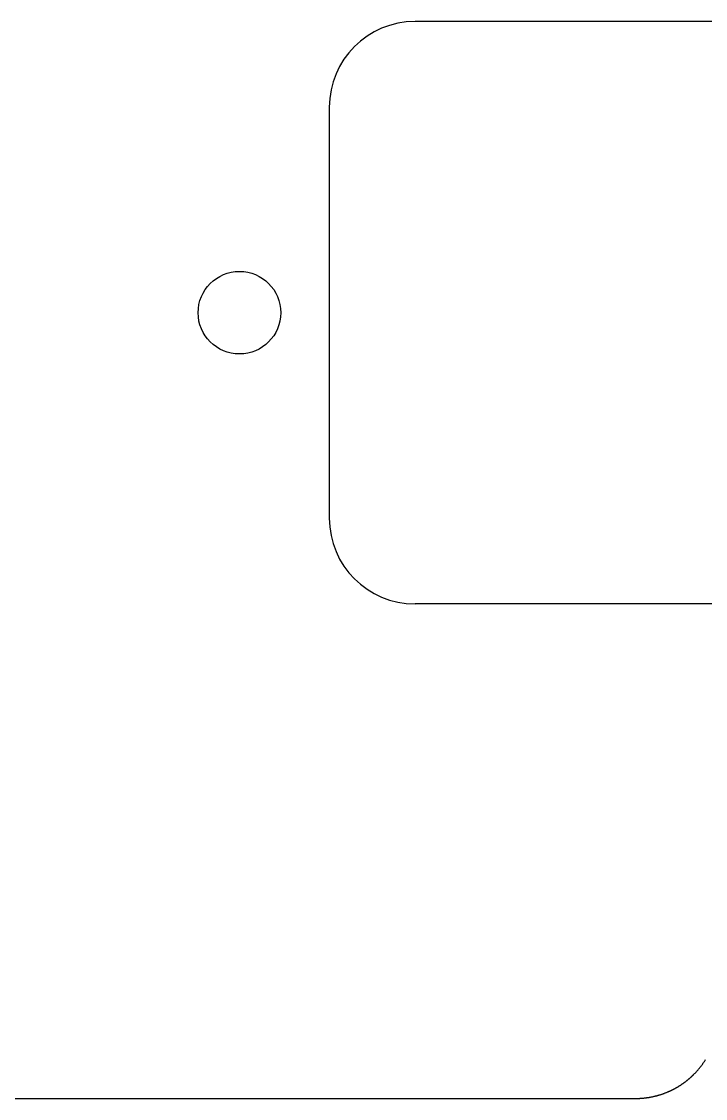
# Model space of a CAD drawing. Header units: millimetres. Extents: x -10 to 277, y -95 to 18.
# Drawn here: x 199.51 to 216.07, y -95.23 to -69.15 of the extents above; entities that cross this region are included whole.
import ezdxf

# ---------------------------------------------------------------- set-up
doc = ezdxf.new("R2010")
doc.units = ezdxf.units.MM
doc.header["$MEASUREMENT"] = 0
doc.layers.add('BLACK', color=7, linetype='CONTINUOUS')
doc.layers.add('Edge.Cuts', color=53, linetype='CONTINUOUS')

msp = doc.modelspace()

# ---------------------------------------------------------------- linework, layer by layer
at = {"layer": 'BLACK', "linetype": 'Continuous'}
for p, q in [((219.5875, -69.15), (209.037499, -69.15)), ((206.9625, -71.225), (206.9625, -81.175001)), ((219.5875, -83.25), (209.0375, -83.25))]:
    msp.add_line(p, q, dxfattribs=at)
at = {"layer": 'BLACK'}
msp.add_circle((204.7875, -76.2), 1, dxfattribs=at)
for centre, radius, start, end in [((209.037504, -71.225004), 2.075004, 90.0001381, 179.9998896), ((209.037502, -81.174998), 2.075002, 180.0000828, 269.9999448)]:
    msp.add_arc(centre, radius, start, end, dxfattribs=at)
at = {"layer": 'Edge.Cuts', "linetype": 'Continuous'}
for p, q in [((215.994211, -94.399935), (216.001601, -94.389675)), ((216.001601, -94.389675), (216.008925, -94.379368)), ((216.008925, -94.379368), (216.016184, -94.369016)), ((216.016184, -94.369016), (216.023378, -94.358617)), ((216.023378, -94.358617), (216.030506, -94.348173)), ((216.030506, -94.348173), (216.037567, -94.337684)), ((216.037567, -94.337684), (216.044563, -94.32715)), ((216.044563, -94.32715), (216.051491, -94.316572)), ((216.051491, -94.316572), (216.058353, -94.305951)), ((216.058353, -94.305951), (216.065148, -94.295286)), ((216.065148, -94.295286), (216.071875, -94.284578)), ((215.769528, -94.659602), (215.774058, -94.655182)), ((215.774058, -94.655182), (215.778575, -94.650746)), ((215.778575, -94.650746), (215.783077, -94.646296)), ((215.783077, -94.646296), (215.787567, -94.641831)), ((215.787567, -94.641831), (215.7892, -94.6402)), ((215.7892, -94.6402), (215.79812, -94.631223)), ((215.79812, -94.631223), (215.806982, -94.622191)), ((215.806982, -94.622191), (215.815787, -94.613104)), ((215.815787, -94.613104), (215.824533, -94.603963)), ((215.824533, -94.603963), (215.83322, -94.594767)), ((215.83322, -94.594767), (215.841849, -94.585517)), ((215.841849, -94.585517), (215.850418, -94.576213)), ((215.850418, -94.576213), (215.858928, -94.566855)), ((215.858928, -94.566855), (215.867378, -94.557445)), ((215.867378, -94.557445), (215.875768, -94.547982)), ((215.875768, -94.547982), (215.884097, -94.538466)), ((215.884097, -94.538466), (215.892366, -94.528898)), ((215.892366, -94.528898), (215.900574, -94.519278)), ((215.900574, -94.519278), (215.908721, -94.509607)), ((215.908721, -94.509607), (215.916806, -94.499885)), ((215.916806, -94.499885), (215.92483, -94.490113)), ((215.92483, -94.490113), (215.932791, -94.480289)), ((215.932791, -94.480289), (215.94069, -94.470416)), ((215.94069, -94.470416), (215.948526, -94.460493)), ((215.948526, -94.460493), (215.9563, -94.450521)), ((215.9563, -94.450521), (215.96401, -94.4405)), ((215.96401, -94.4405), (215.971656, -94.430431)), ((215.971656, -94.430431), (215.979239, -94.420313)), ((215.979239, -94.420313), (215.986757, -94.410148)), ((215.986757, -94.410148), (215.994211, -94.399935)), ((215.442178, -94.91748), (215.447521, -94.914097)), ((215.447521, -94.914097), (215.452854, -94.910696)), ((215.452854, -94.910696), (215.458176, -94.90728)), ((215.458176, -94.90728), (215.463487, -94.903846)), ((215.463487, -94.903846), (215.468787, -94.900396)), ((215.468787, -94.900396), (215.474077, -94.896928)), ((215.474077, -94.896928), (215.479355, -94.893444)), ((215.479355, -94.893444), (215.484623, -94.889944)), ((215.484623, -94.889944), (215.489879, -94.886427)), ((215.489879, -94.886427), (215.495124, -94.882893)), ((215.495124, -94.882893), (215.500357, -94.879343)), ((215.500357, -94.879343), (215.50558, -94.875775)), ((215.50558, -94.875775), (215.510791, -94.872192)), ((215.510791, -94.872192), (215.515991, -94.868592)), ((215.515991, -94.868592), (215.521179, -94.864976)), ((215.521179, -94.864976), (215.526356, -94.861343)), ((215.526356, -94.861343), (215.531521, -94.857695)), ((215.531521, -94.857695), (215.536676, -94.854029)), ((215.536676, -94.854029), (215.541817, -94.850348)), ((215.541817, -94.850348), (215.546948, -94.84665)), ((215.546948, -94.84665), (215.552067, -94.842936)), ((215.552067, -94.842936), (215.557174, -94.839205)), ((215.557174, -94.839205), (215.562269, -94.835459)), ((215.562269, -94.835459), (215.567353, -94.831696)), ((215.567353, -94.831696), (215.572424, -94.827918)), ((215.572424, -94.827918), (215.577484, -94.824123)), ((215.577484, -94.824123), (215.582531, -94.820313)), ((215.582531, -94.820313), (215.587566, -94.816486)), ((215.587566, -94.816486), (215.592589, -94.812644)), ((215.592589, -94.812644), (215.597601, -94.808785)), ((215.597601, -94.808785), (215.602599, -94.804911)), ((215.602599, -94.804911), (215.607586, -94.801021)), ((215.607586, -94.801021), (215.61256, -94.797115)), ((215.61256, -94.797115), (215.617523, -94.793193)), ((215.617523, -94.793193), (215.622472, -94.789256)), ((215.622472, -94.789256), (215.62741, -94.785303)), ((215.62741, -94.785303), (215.632334, -94.781335)), ((215.632334, -94.781335), (215.637247, -94.77735)), ((215.637247, -94.77735), (215.642146, -94.773351)), ((215.642146, -94.773351), (215.647034, -94.769335)), ((215.647034, -94.769335), (215.651907, -94.765304)), ((215.651907, -94.765304), (215.65677, -94.761258)), ((215.65677, -94.761258), (215.661618, -94.757196)), ((215.661618, -94.757196), (215.666455, -94.753119)), ((215.666455, -94.753119), (215.671278, -94.749027)), ((215.671278, -94.749027), (215.676089, -94.744918)), ((215.676089, -94.744918), (215.680886, -94.740796)), ((215.680886, -94.740796), (215.685671, -94.736657)), ((215.685671, -94.736657), (215.690442, -94.732504)), ((215.690442, -94.732504), (215.695201, -94.728335)), ((215.695201, -94.728335), (215.699946, -94.724151)), ((215.699946, -94.724151), (215.704678, -94.719952)), ((215.704678, -94.719952), (215.709397, -94.715738)), ((215.709397, -94.715738), (215.714104, -94.711509)), ((215.714104, -94.711509), (215.718796, -94.707265)), ((215.718796, -94.707265), (215.723475, -94.703006)), ((215.723475, -94.703006), (215.728141, -94.698733)), ((215.728141, -94.698733), (215.732794, -94.694443)), ((215.732794, -94.694443), (215.737433, -94.69014)), ((215.737433, -94.69014), (215.742059, -94.685821)), ((215.742059, -94.685821), (215.746671, -94.681489)), ((215.746671, -94.681489), (215.75127, -94.67714)), ((215.75127, -94.67714), (215.755854, -94.672778)), ((215.755854, -94.672778), (215.760426, -94.6684)), ((215.760426, -94.6684), (215.764984, -94.664009)), ((215.764984, -94.664009), (215.769528, -94.659602)), ((214.801642, -95.179969), (214.813988, -95.177232)), ((214.813988, -95.177232), (214.826316, -95.174417)), ((214.826316, -95.174417), (214.838626, -95.171524)), ((214.838626, -95.171524), (214.850918, -95.168553)), ((214.850918, -95.168553), (214.863191, -95.165505)), ((214.863191, -95.165505), (214.875446, -95.162379)), ((214.875446, -95.162379), (214.88768, -95.159175)), ((214.88768, -95.159175), (214.899894, -95.155894)), ((214.899894, -95.155894), (214.912087, -95.152535)), ((214.912087, -95.152535), (214.924259, -95.1491)), ((214.924259, -95.1491), (214.93641, -95.145587)), ((214.93641, -95.145587), (214.948538, -95.141998)), ((214.948538, -95.141998), (214.960644, -95.138332)), ((214.960644, -95.138332), (214.972726, -95.13459)), ((214.972726, -95.13459), (214.984785, -95.130771)), ((214.984785, -95.130771), (214.996819, -95.126875)), ((214.996819, -95.126875), (215.008829, -95.122904)), ((215.008829, -95.122904), (215.020814, -95.118857)), ((215.020814, -95.118857), (215.032773, -95.114734)), ((215.032773, -95.114734), (215.044706, -95.110535)), ((215.044706, -95.110535), (215.056613, -95.106261)), ((215.056613, -95.106261), (215.068492, -95.101912)), ((215.068492, -95.101912), (215.080344, -95.097487)), ((215.080344, -95.097487), (215.092167, -95.092988)), ((215.092167, -95.092988), (215.103962, -95.088414)), ((215.103962, -95.088414), (215.115728, -95.083765)), ((215.115728, -95.083765), (215.127465, -95.079042)), ((215.127465, -95.079042), (215.139171, -95.074245)), ((215.139171, -95.074245), (215.145013, -95.071819)), ((215.145013, -95.071819), (215.150847, -95.069374)), ((215.150847, -95.069374), (215.156674, -95.066911)), ((215.156674, -95.066911), (215.162492, -95.064429)), ((215.162492, -95.064429), (215.168303, -95.061929)), ((215.168303, -95.061929), (215.174106, -95.059411)), ((215.174106, -95.059411), (215.179901, -95.056874)), ((215.179901, -95.056874), (215.185688, -95.054319)), ((215.185688, -95.054319), (215.191466, -95.051746)), ((215.191466, -95.051746), (215.197237, -95.049154)), ((215.197237, -95.049154), (215.202999, -95.046544)), ((215.202999, -95.046544), (215.208753, -95.043916)), ((215.208753, -95.043916), (215.214499, -95.04127)), ((215.214499, -95.04127), (215.220236, -95.038606)), ((215.220236, -95.038606), (215.225965, -95.035923)), ((215.225965, -95.035923), (215.231685, -95.033223)), ((215.231685, -95.033223), (215.237397, -95.030504)), ((215.237397, -95.030504), (215.2431, -95.027767)), ((215.2431, -95.027767), (215.248794, -95.025013)), ((215.248794, -95.025013), (215.25448, -95.02224)), ((215.25448, -95.02224), (215.260157, -95.01945)), ((215.260157, -95.01945), (215.265825, -95.016641)), ((215.265825, -95.016641), (215.271484, -95.013815)), ((215.271484, -95.013815), (215.277134, -95.01097)), ((215.277134, -95.01097), (215.282775, -95.008108)), ((215.282775, -95.008108), (215.288407, -95.005228)), ((215.288407, -95.005228), (215.29403, -95.00233)), ((215.29403, -95.00233), (215.299643, -94.999415)), ((215.299643, -94.999415), (215.305247, -94.996482)), ((215.305247, -94.996482), (215.310843, -94.99353)), ((215.310843, -94.99353), (215.316428, -94.990562)), ((215.316428, -94.990562), (215.322004, -94.987576)), ((215.322004, -94.987576), (215.327571, -94.984572)), ((215.327571, -94.984572), (215.333128, -94.98155)), ((215.333128, -94.98155), (215.338675, -94.978512)), ((215.338675, -94.978512), (215.344213, -94.975455)), ((215.344213, -94.975455), (215.349741, -94.972381)), ((215.349741, -94.972381), (215.35526, -94.96929)), ((215.35526, -94.96929), (215.360768, -94.966181)), ((215.360768, -94.966181), (215.366267, -94.963055)), ((215.366267, -94.963055), (215.371755, -94.959911)), ((215.371755, -94.959911), (215.377234, -94.95675)), ((215.377234, -94.95675), (215.382702, -94.953572)), ((215.382702, -94.953572), (215.388161, -94.950376)), ((215.388161, -94.950376), (215.393609, -94.947164)), ((215.393609, -94.947164), (215.399047, -94.943934)), ((215.399047, -94.943934), (215.404475, -94.940687)), ((215.404475, -94.940687), (215.409893, -94.937423)), ((215.409893, -94.937423), (215.415299, -94.934142)), ((215.415299, -94.934142), (215.420696, -94.930843)), ((215.420696, -94.930843), (215.426082, -94.927528)), ((215.426082, -94.927528), (215.431458, -94.924195)), ((215.431458, -94.924195), (215.436823, -94.920846)), ((215.436823, -94.920846), (215.442178, -94.91748)), ((52.325, -95.226), (214.375, -95.226)), ((214.375, -95.226), (214.387654, -95.22596)), ((214.387654, -95.22596), (214.400306, -95.22584)), ((214.400306, -95.22584), (214.412956, -95.22564)), ((214.412956, -95.22564), (214.425603, -95.22536)), ((214.425603, -95.22536), (214.438248, -95.225001)), ((214.438248, -95.225001), (214.450889, -95.224561)), ((214.450889, -95.224561), (214.463526, -95.224042)), ((214.463526, -95.224042), (214.476159, -95.223442)), ((214.476159, -95.223442), (214.488787, -95.222763)), ((214.488787, -95.222763), (214.50141, -95.222004)), ((214.50141, -95.222004), (214.514028, -95.221166)), ((214.514028, -95.221166), (214.52664, -95.220247)), ((214.52664, -95.220247), (214.539245, -95.219249)), ((214.539245, -95.219249), (214.551843, -95.218171)), ((214.551843, -95.218171), (214.564434, -95.217014)), ((214.564434, -95.217014), (214.577017, -95.215777)), ((214.577017, -95.215777), (214.589592, -95.21446)), ((214.589592, -95.21446), (214.602157, -95.213064)), ((214.602157, -95.213064), (214.614714, -95.211589)), ((214.614714, -95.211589), (214.627261, -95.210034)), ((214.627261, -95.210034), (214.639798, -95.2084)), ((214.639798, -95.2084), (214.652325, -95.206686)), ((214.652325, -95.206686), (214.66484, -95.204894)), ((214.66484, -95.204894), (214.677344, -95.203022)), ((214.677344, -95.203022), (214.689836, -95.201071)), ((214.689836, -95.201071), (214.702315, -95.199041)), ((214.702315, -95.199041), (214.714781, -95.196933)), ((214.714781, -95.196933), (214.727234, -95.194745)), ((214.727234, -95.194745), (214.739673, -95.192479)), ((214.739673, -95.192479), (214.752098, -95.190134)), ((214.752098, -95.190134), (214.764507, -95.18771)), ((214.764507, -95.18771), (214.776902, -95.185208)), ((214.776902, -95.185208), (214.78928, -95.182628)), ((214.78928, -95.182628), (214.801642, -95.179969))]:
    msp.add_line(p, q, dxfattribs=at)

doc.saveas('drawing.dxf')
